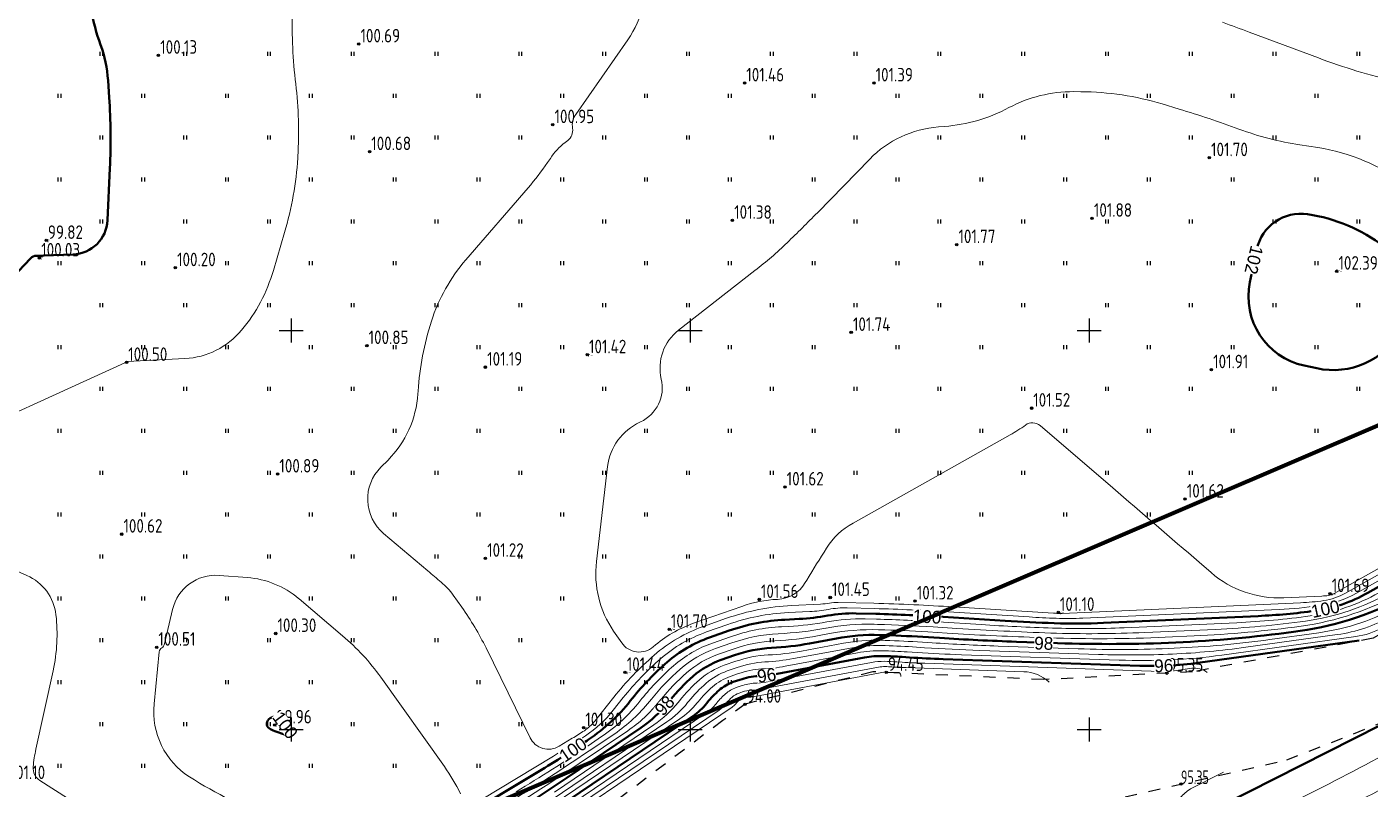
# Model space of a CAD drawing. Header units: metres. Extents: x 2284092 to 2335310, y 454860 to 483236.
# Drawn here: x 2285266.9 to 2285435.2, y 455492.5 to 455588.1 of the extents above; entities that cross this region are included whole.
import ezdxf

# ---------------------------------------------------------------- set-up
doc = ezdxf.new("R2010")
doc.units = ezdxf.units.M
doc.header["$PDMODE"] = 32
doc.header["$PDSIZE"] = 0.3
doc.linetypes.add('ЛИНИЯ_1.5-1.5', pattern=[3, 1.5, -1.5])
for name, color, linetype in [('-_линия', 7, 'Continuous'), ('0 @ 0.5', 7, 'Continuous'), ('Eg.14_Ограждения', 7, 'Continuous'), ('Eg.14_Ограждения1', 7, 'Continuous'), ('P', 94, 'Continuous'), ('Pr', 7, 'Continuous'), ('T', 7, 'Continuous'), ('КОД', 7, 'Continuous')]:
    doc.layers.add(name, color=color, linetype=linetype)
doc.styles.add('pragmai.shx2', font='pragmai.shx', dxfattribs={"height": 1.6})
doc.styles.get("Standard").update_dxf_attribs({"font": 'eskdu.shx'})

# ---------------------------------------------------------------- blocks, each defined once
blk = doc.blocks.new('Крест сетки')
at = {"color": 72, "linetype": 'Continuous'}
for p, q in [((-3, 0), (3, 0)), ((0, 3), (0, -3))]:
    blk.add_line(p, q, dxfattribs=at)
blk = doc.blocks.new('Штриховка Луговая растительность')
at = {"color": 3, "linetype": 'Continuous'}
for p, q in [((-0.4, 1), (-0.4, 0)), ((0.4, 0), (0.4, 1))]:
    blk.add_line(p, q, dxfattribs=at)

msp = doc.modelspace()

# ---------------------------------------------------------------- linework, layer by layer
at = {"color": 5, "linetype": 'ЛИНИЯ_1.5-1.5'}
for points in [[(2285469.47, 455532.1), (2285435.58, 455511.44), (2285412.95, 455507.24), (2285394.25, 455506.26), (2285372.89, 455507.24), (2285356.87, 455503.17), (2285354.08, 455501.13)], [(2285354.08, 455501.13), (2285335.92, 455487.45)]]:
    msp.add_lwpolyline(points, dxfattribs=at)
at = {"color": 5, "linetype": 'ЛИНИЯ_1.5-1.5', "elevation": 92.81}
msp.add_lwpolyline([(2285316.21, 455460.59), (2285323.82, 455464.29), (2285339.27, 455472.2), (2285358.56, 455484.18), (2285378.08, 455489.85), (2285401.59, 455490.9), (2285424.75, 455496.19), (2285441.33, 455502.7), (2285451.19, 455509.62), (2285469.21, 455520.57), (2285476.79, 455525.9)], dxfattribs=at)
at = {"layer": 'Eg.14_Ограждения', "color": 42, "linetype": 'Continuous', "lineweight": 15, "ltscale": 0.5, "flags": 128}
for points, elevation in [([(2285121.01, 455530.83, 0), (2285131.18, 455533.9)], 93), ([(2285137.69, 455396.96, 0), (2285133.53, 455400.65)], 93), ([(2285183.34, 455357.59, 0), (2285178.64, 455362.17)], 93), ([(2285161.37, 455354.79, 0), (2285167.02, 455348.34)], 92.5), ([(2285181.37, 455628.72, 0), (2285184.82, 455627.52)], 89.5), ([(2285195.22, 455585.45, 0), (2285195.12, 455589.56)], 96.5), ([(2285199, 455603.61, -0.000001), (2285200.8, 455606.98)], 96.5), ([(2285200.41, 455593.05, -0.000001), (2285200.38, 455594.13)], 97), ([(2285344.26, 455595.58, -0.194593), (2285342.18, 455586.45), (2285335.66, 455577.1, 0.19227), (2285335.26, 455575.36), (2285335.26, 455575.36, -0.271002), (2285334.65, 455573.82), (2285334.32, 455573.57, 0.078294), (2285332.48, 455571.59), (2285332.13, 455571.07, -0.029356), (2285329.7, 455567.91), (2285321.89, 455558.86, 0.100564), (2285317.57, 455551.18), (2285317.57, 455551.18, 0.061528), (2285315.9, 455542.42), (2285315.88, 455542.06, -0.181363), (2285312.14, 455533.78), (2285311.24, 455532.88, 0.438284), (2285311.59, 455524.57), (2285317.14, 455519.89, 0.000001), (2285318.82, 455518.46), (2285318.82, 455518.46, -0.062714), (2285320.3, 455516.86), (2285321.38, 455515.33, -0.040794), (2285324.42, 455510.23), (2285329.93, 455498.98, 0.439661), (2285333.58, 455497.91), (2285335.23, 455498.9, 0.013438), (2285336.74, 455499.86), (2285336.74, 455499.86, 0.075454), (2285338.04, 455501.06), (2285340.44, 455504.07, -0.045163), (2285345.48, 455509.32), (2285345.48, 455509.32, -0.094651), (2285351.68, 455512.93), (2285354.56, 455513.94, -0.07254), (2285362.71, 455515.54), (2285366.34, 455515.72, 0.033938), (2285367.44, 455515.85), (2285367.44, 455515.85, -0.052668), (2285368.55, 455515.94), (2285373, 455515.82, -0.009307), (2285383, 455515.37), (2285395.5, 455514.58, 0.00725), (2285396.06, 455514.56), (2285396.06, 455514.56, 0.019719), (2285396.62, 455514.56), (2285426.48, 455515.89, 0.023318), (2285429.38, 455516.16), (2285429.38, 455516.16, 0.094108), (2285432.09, 455517.08), (2285461.16, 455533.46, 0.008812)], 101), ([(2285300.15, 455590.01, 0.036405), (2285300.58, 455580.93), (2285300.58, 455580.93, -0.045833), (2285300.84, 455571.85), (2285300.83, 455571.64, -0.05593), (2285299.18, 455562.29), (2285297.78, 455557.53, -0.102292), (2285293.79, 455550.05), (2285293.79, 455550.05, -0.209346), (2285286.7, 455546.5), (2285279.49, 455546.13, 0.055938), (2285279.37, 455546.11), (2285279.37, 455546.11, 0.137676), (2285279.27, 455546.04), (2285279.27, 455546.04, -0.099122), (2285279.16, 455545.96), (2285254.78, 455534.87, 0.089255)], 100.5), ([(2285438.45, 455581.22, -0.031907), (2285428.71, 455584.17), (2285420.05, 455587.41, 0.000956), (2285416.71, 455588.65)], 101), ([(2285439.72, 455568.25, 0.124227), (2285428.62, 455572.94), (2285426.39, 455573.28, -0.050538), (2285418.76, 455575.26), (2285418.76, 455575.26, 0.015307), (2285411.25, 455577.77), (2285409.15, 455578.41, 0.072019), (2285398.95, 455579.94), (2285398.04, 455579.95, 0.124358), (2285389.94, 455577.95), (2285389.94, 455577.95, -0.103201), (2285381.87, 455575.59), (2285381.1, 455575.53, 0.181761), (2285372.5, 455571.51), (2285365.93, 455564.78, -0.007093), (2285362.15, 455561.02), (2285362.15, 455561.02, -0.026725), (2285358.12, 455557.52), (2285348.54, 455550.05, 0.293151), (2285346.38, 455543.93), (2285346.38, 455543.93, -0.356633), (2285343.77, 455538.56), (2285343.7, 455538.52, 0.261052), (2285339.66, 455532.96), (2285338.26, 455521.05, 0.181318), (2285340.4, 455512.35), (2285341.42, 455510.87, 0.448453), (2285345.36, 455510.37), (2285345.36, 455510.37, -0.09465), (2285350.43, 455513.32), (2285356.46, 455515.44, -0.07254), (2285360.94, 455516.32), (2285360.94, 455516.32, 0.251373), (2285364.42, 455518.41), (2285364.62, 455518.74, -0.007961), (2285367.08, 455522.74), (2285367.08, 455522.74, -0.123233), (2285370.4, 455525.87), (2285390.07, 455536.92, 0.029152), (2285392.02, 455538.17), (2285392.02, 455538.17, -0.347218), (2285393.83, 455538.09), (2285402.94, 455530.29, -0.000913), (2285413.78, 455520.96), (2285415.27, 455519.67, 0.191525), (2285424.37, 455516.51), (2285429.15, 455516.73, 0.023319), (2285429.95, 455516.8), (2285429.95, 455516.8, 0.094108), (2285430.69, 455517.05), (2285465.48, 455536.66, 0.008812)], 101.5), ([(2285323.8, 455491.2), (2285332.88, 455496.67, 0.013438), (2285336.89, 455499.23), (2285336.89, 455499.23, 0.075454), (2285340.35, 455502.42), (2285341.62, 455504.01, -0.045163), (2285346.29, 455508.88), (2285346.29, 455508.88, -0.094651), (2285352.05, 455512.23), (2285354.72, 455513.17, -0.07254), (2285362.29, 455514.66), (2285365.01, 455514.79, 0.033938), (2285367.34, 455515.06), (2285367.34, 455515.06, -0.052669), (2285369.67, 455515.25), (2285373.12, 455515.16, -0.009307), (2285382.36, 455514.75), (2285392.48, 455514.11, 0.007252), (2285395.84, 455513.94), (2285395.84, 455513.94, 0.019718), (2285399.21, 455513.96), (2285423.81, 455515.06, 0.023318), (2285428.81, 455515.52), (2285428.81, 455515.52, 0.094109), (2285433.49, 455517.1), (2285456.85, 455530.26, 0.008812)], 100.5), ([(2285282.84, 455484.45), (2285268.52, 455493.61, -0.282213), (2285267.68, 455495.33), (2285267.68, 455495.33, -0.029171), (2285268.03, 455497.54), (2285270.18, 455507.37, 0.082146), (2285270.54, 455514.37), (2285270.54, 455514.37, 0.267965), (2285266.89, 455519.31), (2285262.9, 455521.05, 0.515201), (2285255.61, 455516.67), (2285255.61, 455516.67, 0.133631), (2285258.23, 455502.78), (2285261.57, 455495.92, -0.076462), (2285262.26, 455493.68), (2285262.26, 455493.68, -0.110964), (2285262.09, 455491.36)], 101), ([(2285297.85, 455488.82, -0.054249), (2285287.26, 455494.08), (2285287.26, 455494.08, -0.282211), (2285282.83, 455503.21), (2285283.48, 455509.75, -0.23865), (2285283.79, 455510.25), (2285283.79, 455510.25, 0.204721), (2285284.15, 455510.75), (2285285.15, 455515.05, -0.370569), (2285290.97, 455519.32), (2285294.52, 455519.05, -0.15758), (2285300.94, 455516.42), (2285300.99, 455516.37), (2285306.44, 455511.76), (2285306.44, 455511.76, -0.062712), (2285311.24, 455506.55), (2285319.2, 455495.37, -0.040793), (2285321.22, 455491.96)], 100.5), ([(2285439.09, 455517.19, -0.094109), (2285426.55, 455512.96), (2285426.55, 455512.96, -0.023318), (2285413.14, 455511.73), (2285409.53, 455511.57, -0.019718), (2285394.97, 455511.49), (2285393.18, 455511.55, -0.007252), (2285382.19, 455512.09), (2285379.78, 455512.24, 0.009307), (2285373.6, 455512.51), (2285373.6, 455512.51, 0.052669), (2285367.46, 455512.03), (2285365.97, 455511.75, -0.033939), (2285360.62, 455511.12), (2285360.62, 455511.12, 0.07254), (2285355.38, 455510.09), (2285353.53, 455509.44, 0.09465), (2285349.55, 455507.12), (2285349.55, 455507.12, 0.045164), (2285346.31, 455503.75), (2285346.09, 455503.47, -0.075453), (2285342.17, 455499.85), (2285336.1, 455495.74, -0.013439), (2285324.96, 455488.63)], 98.5), ([(2285437.69, 455517.17, -0.094109), (2285427.11, 455513.6), (2285427.11, 455513.6, -0.023318), (2285415.81, 455512.56), (2285406.95, 455512.17, -0.019718), (2285395.18, 455512.1), (2285395.18, 455512.1, -0.007252), (2285383.42, 455512.68), (2285380.43, 455512.87, 0.009307), (2285373.48, 455513.18), (2285373.03, 455513.19, 0.052669), (2285367.02, 455512.71), (2285366.98, 455512.7, -0.033939), (2285361.04, 455512.01), (2285361.04, 455512.01, 0.072541), (2285355.22, 455510.86), (2285353.16, 455510.14, 0.09465), (2285348.73, 455507.56), (2285348.73, 455507.56, 0.045164), (2285345.14, 455503.81), (2285344.89, 455503.51, -0.075453), (2285340.54, 455499.48), (2285337.36, 455497.33, -0.013439), (2285325.84, 455489.98)], 99), ([(2285436.29, 455517.14, -0.094109), (2285427.68, 455514.24), (2285427.68, 455514.24, -0.023318), (2285418.48, 455513.39), (2285404.37, 455512.76, -0.019718), (2285395.4, 455512.72), (2285395.4, 455512.72, -0.007252), (2285386.44, 455513.15), (2285381.07, 455513.49, 0.009307), (2285373.36, 455513.84), (2285371.91, 455513.87, 0.052669), (2285367.12, 455513.49), (2285367.12, 455513.49, -0.033939), (2285362.34, 455512.93), (2285361.46, 455512.89, 0.07254), (2285355.05, 455511.63), (2285352.79, 455510.84, 0.094651), (2285347.92, 455508), (2285347.92, 455508, 0.045162), (2285343.96, 455503.88), (2285343.69, 455503.54, -0.075453), (2285338.9, 455499.11), (2285337.2, 455497.96, -0.013438), (2285328.19, 455492.21)], 99.5), ([(2285438.95, 455515.58, -0.094109), (2285428.75, 455512.14), (2285422.61, 455511.28, -0.023318), (2285410.63, 455510.19), (2285410.63, 455510.19, -0.019717), (2285398.59, 455510.12), (2285388.58, 455510.47, -0.007252), (2285380.3, 455510.87), (2285378.49, 455510.98, 0.009308), (2285373.84, 455511.19), (2285373.84, 455511.19, 0.052669), (2285369.22, 455510.82), (2285363.94, 455509.84, -0.033939), (2285359.79, 455509.35), (2285359.79, 455509.35, 0.07254), (2285355.71, 455508.55), (2285354.27, 455508.05, 0.09465), (2285351.17, 455506.24), (2285351.17, 455506.24, 0.045164), (2285348.66, 455503.62), (2285348.49, 455503.41, -0.075454), (2285345.44, 455500.59), (2285332.99, 455492.16, -0.013438)], 97.5), ([(2285436.66, 455512.75, -0.094109), (2285433.41, 455511.66), (2285416.62, 455509.33, -0.023318), (2285410.2, 455508.74), (2285410.2, 455508.74, -0.019718), (2285403.75, 455508.71), (2285383.98, 455509.38, -0.007252), (2285378.42, 455509.65), (2285377.2, 455509.73, 0.009307), (2285374.08, 455509.87), (2285374.08, 455509.87, 0.052669), (2285370.97, 455509.62), (2285361.92, 455507.93, -0.03394), (2285358.95, 455507.59), (2285358.95, 455507.59, 0.072541), (2285356.04, 455507.01), (2285355.01, 455506.65, 0.09465), (2285352.8, 455505.36), (2285352.8, 455505.36, 0.045163), (2285351, 455503.49), (2285350.88, 455503.34, -0.075453), (2285348.7, 455501.33), (2285329.88, 455488.58, -0.013438)], 96.5), ([(2285437.8, 455514.17, -0.094108), (2285431.08, 455511.9), (2285419.62, 455510.31, -0.023318), (2285410.41, 455509.46), (2285410.41, 455509.46, -0.019718), (2285401.17, 455509.42), (2285386.28, 455509.92, -0.007252), (2285379.36, 455510.26), (2285377.85, 455510.36, 0.009308), (2285373.96, 455510.53), (2285373.96, 455510.53, 0.052669), (2285370.09, 455510.22), (2285362.93, 455508.89, -0.033938), (2285359.37, 455508.47), (2285359.37, 455508.47, 0.072539), (2285355.88, 455507.78), (2285354.64, 455507.35, 0.094651), (2285351.99, 455505.8), (2285351.99, 455505.8, 0.045165), (2285349.83, 455503.55), (2285349.68, 455503.37, -0.075455), (2285347.07, 455500.96), (2285331.43, 455490.37, -0.013439)], 97), ([(2285325.21, 455483.2), (2285353.61, 455502.43, 0.075452), (2285354.48, 455503.24), (2285354.52, 455503.3, -0.045161), (2285355.24, 455504.05), (2285355.24, 455504.05, -0.094651), (2285356.13, 455504.56), (2285356.54, 455504.71, -0.072542), (2285357.7, 455504.93), (2285357.7, 455504.93, 0.03394), (2285358.89, 455505.07), (2285373.61, 455507.82, -0.05267), (2285374.44, 455507.89), (2285374.44, 455507.89, -0.009307), (2285375.27, 455507.85), (2285375.59, 455507.83, 0.007252), (2285377.08, 455507.76), (2285391.79, 455507.25, -0.179164), (2285394.98, 455505.94, -0.179164)], 95), ([(2285326.77, 455485), (2285351.97, 455502.06, 0.075454), (2285353.28, 455503.27), (2285353.35, 455503.36, -0.045167), (2285354.43, 455504.48), (2285354.43, 455504.48, -0.094647), (2285355.76, 455505.26), (2285356.37, 455505.47, -0.072541), (2285358.12, 455505.82), (2285358.12, 455505.82, 0.033939), (2285359.9, 455506.03), (2285372.73, 455508.42, -0.05267), (2285374.32, 455508.55), (2285374.32, 455508.55, -0.009307), (2285375.91, 455508.48), (2285376.54, 455508.44, 0.007252), (2285379.38, 455508.3), (2285408.91, 455507.29, 0.019718), (2285409.77, 455507.29), (2285409.77, 455507.29, 0.023317), (2285410.62, 455507.37), (2285412.84, 455507.68, -0.201429), (2285414.79, 455507.16, -0.201429)], 95.5), ([(2285376.41, 455506.66, 0.036456), (2285376.4, 455506.81), (2285376.4, 455506.81, 0.370205), (2285376, 455507.17), (2285374.78, 455507.21, -0.007261), (2285374.65, 455507.22), (2285374.63, 455507.22, 0.009318), (2285374.56, 455507.22), (2285374.56, 455507.22, 0.052667), (2285374.49, 455507.22), (2285357.88, 455504.12, -0.03394), (2285357.28, 455504.05), (2285357.28, 455504.05, 0.072541), (2285356.7, 455503.94), (2285356.5, 455503.86, 0.094654), (2285356.06, 455503.61), (2285356.06, 455503.61, 0.045157), (2285355.7, 455503.23), (2285355.67, 455503.2, -0.075451), (2285355.24, 455502.8), (2285323.66, 455481.41, -0.013439)], 94.5), ([(2285420.68, 455488.46), (2285430.04, 455493.21, 0.025356), (2285453.92, 455506.89)], 96.5), ([(2285431.43, 455489.84, 0.025356), (2285452.71, 455502.03)], 97), ([(2285432.81, 455486.47, 0.025356), (2285451.49, 455497.17)], 97.5), ([(2285416.8, 455494.64), (2285412.69, 455492.55, 0.082433), (2285412.01, 455492.05), (2285412.01, 455492.05, -0.027679), (2285411.38, 455491.48), (2285359.71, 455449.02, 0.134652), (2285353.88, 455440.77), (2285353.88, 455440.77, -0.190839), (2285347.42, 455433.48), (2285338.97, 455429.2, -0.060623), (2285332.06, 455426.69), (2285332.06, 455426.69, 0.146219), (2285325.9, 455423.18), (2285324.87, 455422.11, 0.102615), (2285319.49, 455413.5), (2285311.99, 455393.23, -0.472775), (2285311.89, 455393.19), (2285311.85, 455393.22, 0.354605), (2285311.81, 455393.22), (2285311.81, 455393.22, 0.436054), (2285311.81, 455393.18), (2285312.02, 455393.01)], 95.5)]:
    msp.add_lwpolyline(points, format="xyb", dxfattribs=dict(at, elevation=elevation))
at = {"layer": 'Eg.14_Ограждения', "color": 42, "linetype": 'Continuous', "lineweight": 40, "ltscale": 0.5, "flags": 128}
for points, elevation in [([(2285149.03, 455344.01, 0), (2285143.48, 455347.36)], 92), ([(2285173.89, 455628.54, 0), (2285177.8, 455627.17)], 90), ([(2285261.39, 455552.78), (2285267.35, 455559.06, -0.2078), (2285268.12, 455559.39), (2285268.12, 455559.39, 0.011934), (2285269.03, 455559.4), (2285272.69, 455559.55, 0.389472), (2285277, 455563.83), (2285277.3, 455570.37, 0.027955), (2285277.2, 455579.23), (2285277.06, 455581.36, 0.070595), (2285276.12, 455585.83), (2285276.12, 455585.83, -0.046477), (2285274.96, 455590.27)], 100), ([(2285452.53, 455527.06), (2285434.89, 455517.12, -0.094109), (2285428.25, 455514.88), (2285428.25, 455514.88, -0.023318), (2285421.15, 455514.23), (2285401.79, 455513.36, -0.019717), (2285395.62, 455513.33), (2285395.62, 455513.33, -0.007252), (2285389.46, 455513.63), (2285381.71, 455514.12, 0.009307), (2285373.24, 455514.5), (2285370.79, 455514.56, 0.052669), (2285367.23, 455514.28), (2285367.23, 455514.28, -0.033939), (2285363.67, 455513.86), (2285361.87, 455513.77, 0.07254), (2285354.89, 455512.4), (2285352.42, 455511.53, 0.09465), (2285347.1, 455508.44), (2285347.1, 455508.44, 0.045164), (2285342.79, 455503.94), (2285342.5, 455503.58, -0.075454), (2285337.27, 455498.75), (2285337.05, 455498.6, -0.013439), (2285330.53, 455494.44), (2285321.85, 455489.21, -0.002444)], 100), ([(2285440.1, 455516.99, -0.094109), (2285426.42, 455512.38), (2285425.61, 455512.26, -0.023318), (2285410.85, 455510.91), (2285410.85, 455510.91, -0.019718), (2285396.01, 455510.83), (2285390.88, 455511.01, -0.007252), (2285381.24, 455511.48), (2285379.14, 455511.61, 0.009307), (2285373.72, 455511.85), (2285373.72, 455511.85, 0.052669), (2285368.34, 455511.43), (2285364.96, 455510.79, -0.033939), (2285360.2, 455510.24), (2285360.2, 455510.24, 0.072539), (2285355.55, 455509.32), (2285353.9, 455508.74, 0.094652), (2285350.36, 455506.68), (2285350.36, 455506.68, 0.045162), (2285347.48, 455503.68), (2285347.29, 455503.44, -0.075452), (2285343.8, 455500.22), (2285334.54, 455493.95, -0.013439), (2285324.39, 455487.46)], 98), ([(2285433.83, 455511.15), (2285413.62, 455508.35, -0.023318), (2285409.98, 455508.02), (2285409.98, 455508.02, -0.019718), (2285406.33, 455508), (2285381.68, 455508.84, -0.007252), (2285377.48, 455509.04), (2285376.56, 455509.1, 0.009307), (2285374.2, 455509.21), (2285374.2, 455509.21, 0.052669), (2285371.85, 455509.02), (2285360.91, 455506.98, -0.033939), (2285358.54, 455506.7), (2285358.54, 455506.7, 0.07254), (2285356.21, 455506.24), (2285355.39, 455505.96, 0.094651), (2285353.62, 455504.92), (2285353.62, 455504.92, 0.045164), (2285352.18, 455503.43), (2285352.08, 455503.3, -0.075454), (2285350.34, 455501.69), (2285328.32, 455486.79, -0.013439)], 96), ([(2285327.79, 455394.41), (2285330.25, 455415.53, -0.036754), (2285330.39, 455416.35), (2285330.39, 455416.35, -0.215869), (2285330.87, 455416.94), (2285348.69, 455425.96, 0.190839), (2285358.96, 455437.56), (2285358.96, 455437.56, -0.134652), (2285368.24, 455450.69), (2285411.02, 455485.84, 0.027679), (2285413.74, 455488.34), (2285413.74, 455488.34, -0.082432), (2285416.68, 455490.51), (2285436.42, 455500.52, 0.09771), (2285437.64, 455501.47, 0.09771)], 96)]:
    msp.add_lwpolyline(points, format="xyb", dxfattribs=dict(at, elevation=elevation))
for points, elevation in [([(2285439.53, 455550.78, 0.377477), (2285437.64, 455560), (2285436.9, 455560.56, 0.124227), (2285427.36, 455564.59), (2285427.36, 455564.59, 0.398533), (2285420.99, 455560.17), (2285420.13, 455556.08, 0.412294), (2285426.92, 455545.62), (2285428.5, 455545.28, 0.326913), (2285439.08, 455549.99)], 102), ([(2285297.24, 455500.16, 0.054247), (2285297.94, 455499.81), (2285299.16, 455499.36, 0.210483), (2285299.63, 455499.39), (2285299.63, 455499.39, 0.456135), (2285299.71, 455499.72), (2285298.95, 455500.78, 0.062711), (2285298.32, 455501.47), (2285298.32, 455501.47, 0.3195), (2285297.55, 455501.53), (2285297.36, 455501.42, 0.238644), (2285296.96, 455500.79), (2285296.96, 455500.75, 0.282216), (2285297.24, 455500.16)], 100)]:
    msp.add_lwpolyline(points, format="xyb", close=True, dxfattribs=dict(at, elevation=elevation))
at = {"layer": 'P'}
for p in [(2285269.32, 455561.3, 99.82), (2285268.47, 455559.1, 100.03), (2285431, 455557.45, 102.39), (2285337.11, 455546.97, 101.42), (2285358.65, 455516.3, 101.56), (2285367.54, 455516.55, 101.45), (2285378.17, 455516.11, 101.32), (2285430.16, 455517.04, 101.69), (2285396.11, 455514.68, 101.1), (2285347.37, 455512.57, 101.7), (2285341.83, 455507.16, 101.44), (2285374.57, 455507.16, 94.45), (2285409.7, 455507.07, 95.35), (2285356.87, 455503.17, 94), (2285297.94, 455500.58, 99.97), (2285336.64, 455500.24, 101.3)]:
    msp.add_point(p, dxfattribs=at)
at = {"layer": 'Pr'}
for p in [(2285308.48, 455585.93, 100.69), (2285283.38, 455584.51, 100.13), (2285356.81, 455581.04, 101.46), (2285373.02, 455581.04, 101.39), (2285332.78, 455575.81, 100.95), (2285309.83, 455572.43, 100.68), (2285415.04, 455571.67, 101.7), (2285355.29, 455563.82, 101.38), (2285400.36, 455564.08, 101.88), (2285383.4, 455560.78, 101.77), (2285285.49, 455557.88, 100.2), (2285370.17, 455549.77, 101.75), (2285309.49, 455548.12, 100.85), (2285279.38, 455546.01, 100.5), (2285324.34, 455545.42, 101.19), (2285415.3, 455545.09, 101.91), (2285392.77, 455540.28, 101.52), (2285298.31, 455532.02, 100.89), (2285361.88, 455530.4, 101.62), (2285412.01, 455528.88, 101.62), (2285278.77, 455524.49, 100.62), (2285324.34, 455521.46, 101.22), (2285298.08, 455512.04, 100.3), (2285283.16, 455510.32, 100.51), (2285411.49, 455493.17, 95.35)]:
    msp.add_point(p, dxfattribs=at)

# ---------------------------------------------------------------- block references
at = {"layer": '0 @ 0.5', "linetype": 'Continuous', "xscale": 0.5, "yscale": 0.5, "zscale": 0.5}
for p in [(2285276.22, 455584.44), (2285286.72, 455584.44), (2285297.22, 455584.44), (2285307.72, 455584.44), (2285318.22, 455584.44), (2285328.72, 455584.44), (2285339.22, 455584.44), (2285349.72, 455584.44), (2285360.22, 455584.44), (2285370.72, 455584.44), (2285381.22, 455584.44), (2285391.72, 455584.44), (2285402.22, 455584.44), (2285412.72, 455584.44), (2285423.22, 455584.44), (2285433.72, 455584.44), (2285270.97, 455579.19), (2285281.47, 455579.19), (2285291.97, 455579.19), (2285302.47, 455579.19), (2285312.97, 455579.19), (2285323.47, 455579.19), (2285333.97, 455579.19), (2285344.47, 455579.19), (2285354.97, 455579.19), (2285365.47, 455579.19), (2285375.97, 455579.19), (2285386.47, 455579.19), (2285396.97, 455579.19), (2285407.47, 455579.19), (2285417.97, 455579.19), (2285428.47, 455579.19), (2285276.22, 455573.94), (2285286.72, 455573.94), (2285297.22, 455573.94), (2285307.72, 455573.94), (2285318.22, 455573.94), (2285328.72, 455573.94), (2285339.22, 455573.94), (2285349.72, 455573.94), (2285360.22, 455573.94), (2285370.72, 455573.94), (2285381.22, 455573.94), (2285391.72, 455573.94), (2285402.22, 455573.94), (2285412.72, 455573.94), (2285423.22, 455573.94), (2285433.72, 455573.94), (2285270.97, 455568.69), (2285281.47, 455568.69), (2285291.97, 455568.69), (2285302.47, 455568.69), (2285312.97, 455568.69), (2285323.47, 455568.69), (2285333.97, 455568.69), (2285344.47, 455568.69), (2285354.97, 455568.69), (2285365.47, 455568.69), (2285375.97, 455568.69), (2285386.47, 455568.69), (2285396.97, 455568.69), (2285407.47, 455568.69), (2285417.97, 455568.69), (2285428.47, 455568.69), (2285276.22, 455563.44), (2285286.72, 455563.44), (2285297.22, 455563.44), (2285307.72, 455563.44), (2285318.22, 455563.44), (2285328.72, 455563.44), (2285339.22, 455563.44), (2285349.72, 455563.44), (2285360.22, 455563.44), (2285370.72, 455563.44), (2285381.22, 455563.44), (2285391.72, 455563.44), (2285402.22, 455563.44), (2285412.72, 455563.44), (2285423.22, 455563.44), (2285433.72, 455563.44), (2285270.97, 455558.19), (2285281.47, 455558.19), (2285291.97, 455558.19), (2285302.47, 455558.19), (2285312.97, 455558.19), (2285323.47, 455558.19), (2285333.97, 455558.19), (2285344.47, 455558.19), (2285354.97, 455558.19), (2285365.47, 455558.19), (2285375.97, 455558.19), (2285386.47, 455558.19), (2285396.97, 455558.19), (2285407.47, 455558.19), (2285417.97, 455558.19), (2285428.47, 455558.19), (2285276.22, 455552.94), (2285286.72, 455552.94), (2285297.22, 455552.94), (2285307.72, 455552.94), (2285318.22, 455552.94), (2285328.72, 455552.94), (2285339.22, 455552.94), (2285349.72, 455552.94), (2285360.22, 455552.94), (2285370.72, 455552.94), (2285381.22, 455552.94), (2285391.72, 455552.94), (2285402.22, 455552.94), (2285412.72, 455552.94), (2285423.22, 455552.94), (2285433.72, 455552.94), (2285270.97, 455547.69), (2285281.47, 455547.69), (2285291.97, 455547.69), (2285302.47, 455547.69), (2285312.97, 455547.69), (2285323.47, 455547.69), (2285333.97, 455547.69), (2285344.47, 455547.69), (2285354.97, 455547.69), (2285365.47, 455547.69), (2285375.97, 455547.69), (2285386.47, 455547.69), (2285396.97, 455547.69), (2285407.47, 455547.69), (2285417.97, 455547.69), (2285428.47, 455547.69), (2285276.22, 455542.44), (2285286.72, 455542.44), (2285297.22, 455542.44), (2285307.72, 455542.44), (2285318.22, 455542.44), (2285328.72, 455542.44), (2285339.22, 455542.44), (2285349.72, 455542.44), (2285360.22, 455542.44), (2285370.72, 455542.44), (2285381.22, 455542.44), (2285391.72, 455542.44), (2285402.22, 455542.44), (2285412.72, 455542.44), (2285423.22, 455542.44), (2285433.72, 455542.44), (2285270.97, 455537.19), (2285281.47, 455537.19), (2285291.97, 455537.19), (2285302.47, 455537.19), (2285312.97, 455537.19), (2285323.47, 455537.19), (2285333.97, 455537.19), (2285344.47, 455537.19), (2285354.97, 455537.19), (2285365.47, 455537.19), (2285375.97, 455537.19), (2285386.47, 455537.19), (2285396.97, 455537.19), (2285407.47, 455537.19), (2285417.97, 455537.19), (2285428.47, 455537.19), (2285276.22, 455531.94), (2285286.72, 455531.94), (2285297.22, 455531.94), (2285307.72, 455531.94), (2285318.22, 455531.94), (2285328.72, 455531.94), (2285339.22, 455531.94), (2285349.72, 455531.94), (2285360.22, 455531.94), (2285370.72, 455531.94), (2285381.22, 455531.94), (2285391.72, 455531.94), (2285402.22, 455531.94), (2285412.72, 455531.94), (2285270.97, 455526.69), (2285281.47, 455526.69), (2285291.97, 455526.69), (2285302.47, 455526.69), (2285312.97, 455526.69), (2285323.47, 455526.69), (2285333.97, 455526.69), (2285344.47, 455526.69), (2285354.97, 455526.69), (2285365.47, 455526.69), (2285375.97, 455526.69), (2285386.47, 455526.69), (2285396.97, 455526.69), (2285407.47, 455526.69), (2285276.22, 455521.44), (2285286.72, 455521.44), (2285297.22, 455521.44), (2285307.72, 455521.44), (2285318.22, 455521.44), (2285328.72, 455521.44), (2285339.22, 455521.44), (2285349.72, 455521.44), (2285360.22, 455521.44), (2285370.72, 455521.44), (2285381.22, 455521.44), (2285391.72, 455521.44), (2285270.97, 455516.19), (2285281.47, 455516.19), (2285291.97, 455516.19), (2285302.47, 455516.19), (2285312.97, 455516.19), (2285323.47, 455516.19), (2285333.97, 455516.19), (2285344.47, 455516.19), (2285354.97, 455516.19), (2285365.47, 455516.19), (2285375.97, 455516.19), (2285276.22, 455510.94), (2285286.72, 455510.94), (2285297.22, 455510.94), (2285307.72, 455510.94), (2285318.22, 455510.94), (2285328.72, 455510.94), (2285339.22, 455510.94), (2285349.72, 455510.94), (2285360.22, 455510.94), (2285370.72, 455510.94), (2285270.97, 455505.69), (2285281.47, 455505.69), (2285291.97, 455505.69), (2285302.47, 455505.69), (2285312.97, 455505.69), (2285323.47, 455505.69), (2285333.97, 455505.69), (2285344.47, 455505.69), (2285354.97, 455505.69), (2285276.22, 455500.44), (2285286.72, 455500.44), (2285307.72, 455500.44), (2285318.22, 455500.44), (2285328.72, 455500.44), (2285339.22, 455500.44), (2285270.97, 455495.19), (2285281.47, 455495.19), (2285291.97, 455495.19), (2285302.47, 455495.19), (2285312.97, 455495.19), (2285323.47, 455495.19)]:
    msp.add_blockref('Штриховка Луговая растительность', p, dxfattribs=at)
at = {"layer": '0 @ 0.5', "linetype": 'ЛИНИЯ_1.5-1.5', "xscale": 0.5, "yscale": 0.5, "zscale": 0.5}
for p in [(2285300, 455550), (2285350, 455550), (2285400, 455550), (2285400, 455500)]:
    msp.add_blockref('Крест сетки', p, dxfattribs=at)

# ---------------------------------------------------------------- texts
at = {"layer": 'T'}
for s, p in [('100.69', (2285308.69, 455586.12, 100.69)), ('100.13', (2285283.6, 455584.7, 100.13)), ('101.46', (2285357.03, 455581.23, 101.46)), ('101.39', (2285373.23, 455581.23, 101.39)), ('100.95', (2285333, 455576, 100.95)), ('100.68', (2285310.04, 455572.62, 100.68)), ('101.70', (2285415.26, 455571.86, 101.7)), ('101.38', (2285355.51, 455564.01, 101.38)), ('101.88', (2285400.58, 455564.27, 101.88)), ('99.82', (2285269.53, 455561.49, 99.82)), ('101.77', (2285383.61, 455560.97, 101.77)), ('100.03', (2285268.69, 455559.29, 100.03)), ('100.20', (2285285.71, 455558.07, 100.2)), ('102.39', (2285431.22, 455557.64, 102.39)), ('101.74', (2285370.39, 455549.96, 101.75)), ('100.85', (2285309.71, 455548.31, 100.85)), ('101.42', (2285337.32, 455547.16, 101.42)), ('100.50', (2285279.59, 455546.2, 100.5)), ('101.19', (2285324.56, 455545.61, 101.19)), ('101.91', (2285415.52, 455545.28, 101.91)), ('101.52', (2285392.98, 455540.47, 101.52)), ('100.89', (2285298.53, 455532.21, 100.89)), ('101.62', (2285362.09, 455530.59, 101.62)), ('101.62', (2285412.22, 455529.07, 101.62)), ('100.62', (2285278.99, 455524.68, 100.62)), ('101.22', (2285324.56, 455521.65, 101.22)), ('101.56', (2285358.86, 455516.49, 101.56)), ('101.45', (2285367.76, 455516.74, 101.45)), ('101.32', (2285378.39, 455516.3, 101.32)), ('101.69', (2285430.38, 455517.23, 101.69)), ('101.10', (2285396.32, 455514.87, 101.1)), ('101.70', (2285347.58, 455512.76, 101.7)), ('100.30', (2285298.29, 455512.23, 100.3)), ('100.51', (2285283.37, 455510.51, 100.51)), ('101.44', (2285342.05, 455507.35, 101.44)), ('94.45', (2285374.78, 455507.35, 94.45)), ('95.35', (2285409.92, 455507.26, 95.35)), ('94.00', (2285357.09, 455503.36, 94)), ('99.96', (2285298.16, 455500.77, 99.97)), ('101.30', (2285336.86, 455500.43, 101.3)), ('101.10', (2285264.85, 455493.79, 101.1))]:
    msp.add_text(s, height=1.7, dxfattribs=at).set_placement(p)
at = {"layer": 'T', "width": 0.8}
msp.add_text('95.35', height=1.7, dxfattribs=at).set_placement((2285411.49, 455493.17, 95.35))
at = {"layer": 'КОД'}
for s, p in [('r', (2285269.47, 455561.05, 99.82)), ('r', (2285269.47, 455561.05, 99.82)), ('r', (2285268.62, 455558.85, 100.03)), ('r', (2285268.62, 455558.85, 100.03)), ('r-', (2285431.1, 455557.2, 102.39)), ('r-', (2285431.1, 455557.2, 102.39)), ('r-', (2285337.21, 455546.72, 101.42)), ('r-', (2285337.21, 455546.72, 101.42)), ('v-', (2285430.26, 455516.79, 103.69)), ('v-', (2285396.21, 455514.43, 101.1)), ('v-', (2285396.21, 455514.43, 101.1)), ('v-', (2285347.47, 455512.32, 101.7)), ('v-', (2285347.47, 455512.32, 101.7)), ('v-', (2285341.93, 455506.91, 99.44)), ('r-', (2285298.04, 455500.33, 99.96)), ('v', (2285336.79, 455499.99, 101.3)), ('v', (2285336.79, 455499.99, 101.3))]:
    msp.add_text(s, height=0.5, dxfattribs=at).set_placement(p)

# ---------------------------------------------------------------- next in the draw order: texts
at = {"layer": 'Eg.14_Ограждения1', "color": 42, "char_height": 1.6, "attachment_point": 5, "style": 'pragmai.shx2', "bg_fill": 3, "box_fill_scale": 1, "bg_fill_color": 1, "bg_fill_transparency": 0}
for s, insert, rotation in [('102', (2285420.62, 455558.86), 256.3101), ('100', (2285429.58, 455515.11), 12.018), ('100', (2285379.68, 455514.14), 356.5192), ('98', (2285394.3, 455510.8), 358.4969), ('96', (2285359.58, 455506.79), 8.0546), ('96', (2285409.33, 455508), 2.2509), ('98', (2285346.8, 455503), 48.2389), ('100', (2285299.25, 455500.55), 306.4651), ('100', (2285335.32, 455497.47), 34.1812)]:
    msp.add_mtext(s, dxfattribs=dict(at, insert=insert, rotation=rotation))

# ---------------------------------------------------------------- next in the draw order: linework, layer by layer
at = {"layer": '-_линия', "color": 1, "lineweight": 100}
msp.add_lwpolyline([(2284999.53, 455523.73), (2285083.63, 455583.72), (2285095.21, 455659.51), (2285083.85, 455690.39), (2285068.15, 455703.95), (2285089.37, 455722.71), (2285119.86, 455755.4), (2285144.51, 455730.39), (2285151.63, 455731.19), (2285189.27, 455692.18), (2285193.17, 455688.68), (2285199.13, 455611.98), (2285206.76, 455609.35), (2285234.69, 455599.1), (2285257.24, 455595.84), (2285294.1, 455602.21), (2285318.19, 455614.05), (2285343.14, 455625.79), (2285418.47, 455642.74), (2285414.14, 455612.35), (2285496.79, 455564.06), (2285496.79, 455564.06), (2285271.53, 455467.58)], dxfattribs=at)

# ---------------------------------------------------------------- next in the draw order: block references
at = {"layer": '0 @ 0.5', "linetype": 'Continuous', "xscale": 0.5, "yscale": 0.5, "zscale": 0.5}
for p in [(2285297.22, 455500.44), (2285333.97, 455495.19)]:
    msp.add_blockref('Штриховка Луговая растительность', p, dxfattribs=at)
at = {"layer": '0 @ 0.5', "linetype": 'ЛИНИЯ_1.5-1.5', "xscale": 0.5, "yscale": 0.5, "zscale": 0.5}
for p in [(2285300, 455500), (2285350, 455500)]:
    msp.add_blockref('Крест сетки', p, dxfattribs=at)

# ---------------------------------------------------------------- next in the draw order: texts
at = {"layer": 'КОД'}
for s, p in [('v-', (2285430.26, 455516.79, 103.69)), ('r-', (2285298.04, 455500.33, 99.96))]:
    msp.add_text(s, height=0.5, dxfattribs=at).set_placement(p)

doc.saveas('drawing.dxf')
